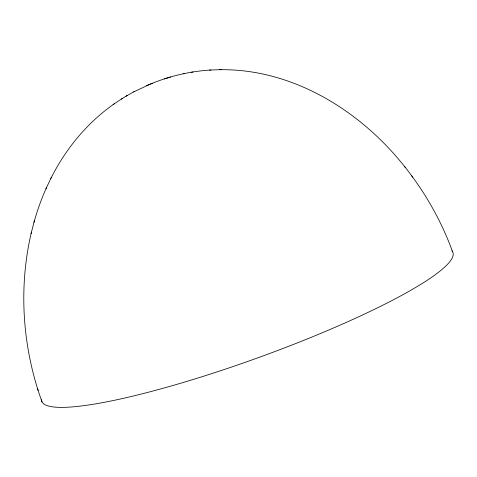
<?xml version="1.0" encoding="UTF-8"?>
<svg xmlns="http://www.w3.org/2000/svg" width="477" height="477" viewBox="0 0 477 477"><rect width="100%" height="100%" fill="white"/><g stroke="black" fill="none" stroke-linecap="round" stroke-linejoin="round"><path stroke-width="0.72" d="M31.44 232.114C18.198 288.138 22.431 347.936 42.054 401.956M33.992 222.336C37.278 210.369 41.511 198.665 46.609 187.36M31.077 233.587L34.344 220.923M50.842 178.481C65.599 148.967 87.219 122.625 114.391 103.724M45.983 188.695L51.438 177.223M121.367 99.079L127.365 95.436M113.132 104.57L122.386 98.393M133.584 91.966L149.51 84.441M125.994 96.205L134.627 91.381M150.285 84.125C169.508 76.087 190.09 71.234 210.9 70.018M146.433 85.729L152.354 83.254M164.434 78.89L170.599 76.988M183.263 73.792L184.432 73.571M191.462 72.254L193.006 71.967M219.736 69.702C293.099 68.616 361.214 111.183 405.414 167.6M209.63 70.065L221.245 69.642M404.466 166.366C424.947 192.016 441.374 220.911 452.59 251.767M411.758 175.906L412.724 177.164M37.629 388.928L38.154 390.442M451.898 250.777A218.627 32.692 -19.9 0 1 259.446 357.243A218.627 32.692 -19.9 0 1 41.451 399.696"/></g></svg>
